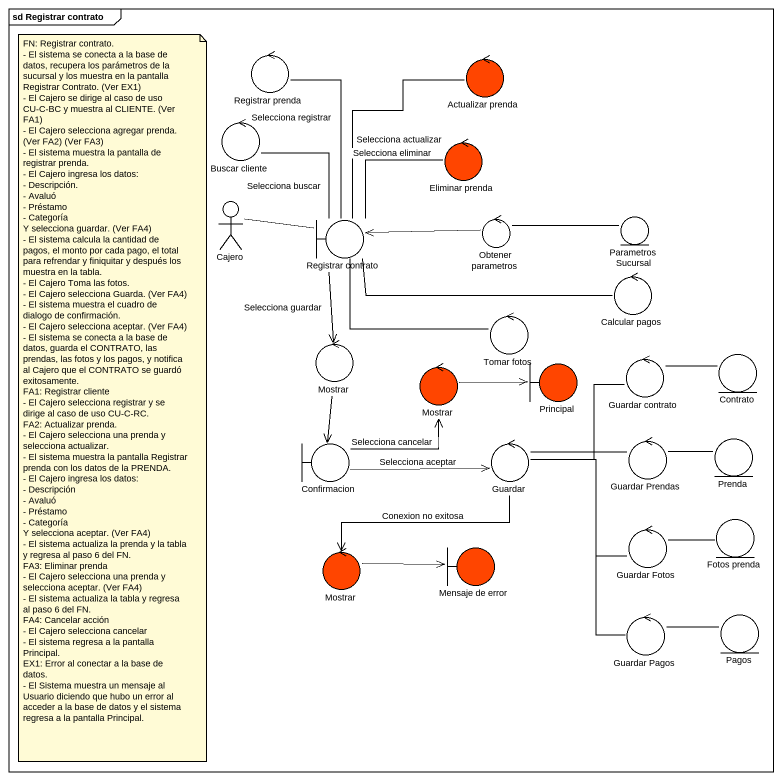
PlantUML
@startuml
mainframe sd Registrar contrato
control "Registrar prenda" as Registrar_prenda
control "Actualizar prenda" as Actualizar_prenda #FF4500
control "Buscar cliente" as Buscar_cliente
control "Eliminar prenda" as Eliminar_prenda #FF4500
actor Cajero
boundary "Registrar contrato" as Registrar_contrato
control "Obtener parametros" as Obtener_parametros
entity ParametrosSucursal
control "Calcular pagos" as Calcular_pagos
control "Tomar fotos" as Tomar_fotos
control Mostrar
entity Contrato
control "Mostrar" as Mostrar_2 #FF4500
boundary Principal #FF4500
control "Guardar contrato" as Guardar_contrato
boundary Confirmacion
control Guardar
control "Guardar Prendas" as Guardar_Prendas
entity Prenda
boundary "Mensaje de error" as Mensaje_de_error #FF4500
control "Guardar Fotos" as Guardar_Fotos
entity "Fotos prenda" as Fotos_prenda
control "Mostrar" as Mostrar_3 #FF4500
control "Guardar Pagos" as Guardar_Pagos
entity Pagos
Registrar_prenda -- Registrar_contrato : Selecciona registrar
Cajero -right- Registrar_contrato
Registrar_contrato -up- Actualizar_prenda : Selecciona actualizar
Registrar_contrato -up- Buscar_cliente : Selecciona buscar
Registrar_contrato -up- Eliminar_prenda : Selecciona eliminar
Registrar_contrato --> Mostrar : Selecciona guardar
Obtener_parametros -left-> Registrar_contrato
Obtener_parametros -right- ParametrosSucursal
Calcular_pagos -left- Registrar_contrato
Tomar_fotos -left- Registrar_contrato
Mostrar --> Confirmacion
Mostrar_2 -right-> Principal
Guardar_contrato -right- Contrato
Confirmacion -up-> Mostrar_2 : Selecciona cancelar
Confirmacion -right-> Guardar : Selecciona aceptar
Guardar -up- Guardar_contrato
Guardar -right- Guardar_Prendas
Guardar -- Guardar_Fotos
Guardar --> Mostrar_3 : Conexion no exitosa
Guardar -- Guardar_Pagos
Guardar_Prendas -right- Prenda
Guardar_Fotos -right- Fotos_prenda
Mostrar_3 -right-> Mensaje_de_error
Guardar_Pagos -right- Pagos
note as N1
  FN: Registrar contrato.
  - El sistema se conecta a la base de datos, recupera los parámetros de la sucursal y los muestra en la pantalla Registrar Contrato. (Ver EX1)
  - El Cajero se dirige al caso de uso CU-C-BC y muestra al CLIENTE. (Ver FA1)
  - El Cajero selecciona agregar prenda. (Ver FA2) (Ver FA3)
  - El sistema muestra la pantalla de registrar prenda.
  - El Cajero ingresa los datos:
  - Descripción.
  - Avaluó
  - Préstamo
  - Categoría
  Y selecciona guardar. (Ver FA4)
  - El sistema calcula la cantidad de pagos, el monto por cada pago, el total para refrendar y finiquitar y después los muestra en la tabla.
  - El Cajero Toma las fotos.
  - El Cajero selecciona Guarda. (Ver FA4)
  - El sistema muestra el cuadro de dialogo de confirmación.
  - El Cajero selecciona aceptar. (Ver FA4)
  - El sistema se conecta a la base de datos, guarda el CONTRATO, las prendas, las fotos y los pagos, y notifica al Cajero que el CONTRATO se guardó exitosamente.
  FA1: Registrar cliente
  - El Cajero selecciona registrar y se dirige al caso de uso CU-C-RC.
  FA2: Actualizar prenda.
  - El Cajero selecciona una prenda y selecciona actualizar.
  - El sistema muestra la pantalla Registrar prenda con los datos de la PRENDA.
  - El Cajero ingresa los datos:
  - Descripción
  - Avaluó
  - Préstamo
  - Categoría
  Y selecciona aceptar. (Ver FA4)
  - El sistema actualiza la prenda y la tabla y regresa al paso 6 del FN.
  FA3: Eliminar prenda
  - El Cajero selecciona una prenda y selecciona aceptar. (Ver FA4)
  - El sistema actualiza la tabla y regresa al paso 6 del FN.
  FA4: Cancelar acción
  - El Cajero selecciona cancelar
  - El sistema regresa a la pantalla Principal.
  EX1: Error al conectar a la base de datos.
  - El Sistema muestra un mensaje al Usuario diciendo que hubo un error al acceder a la base de datos y el sistema regresa a la pantalla Principal.
end note
@enduml
